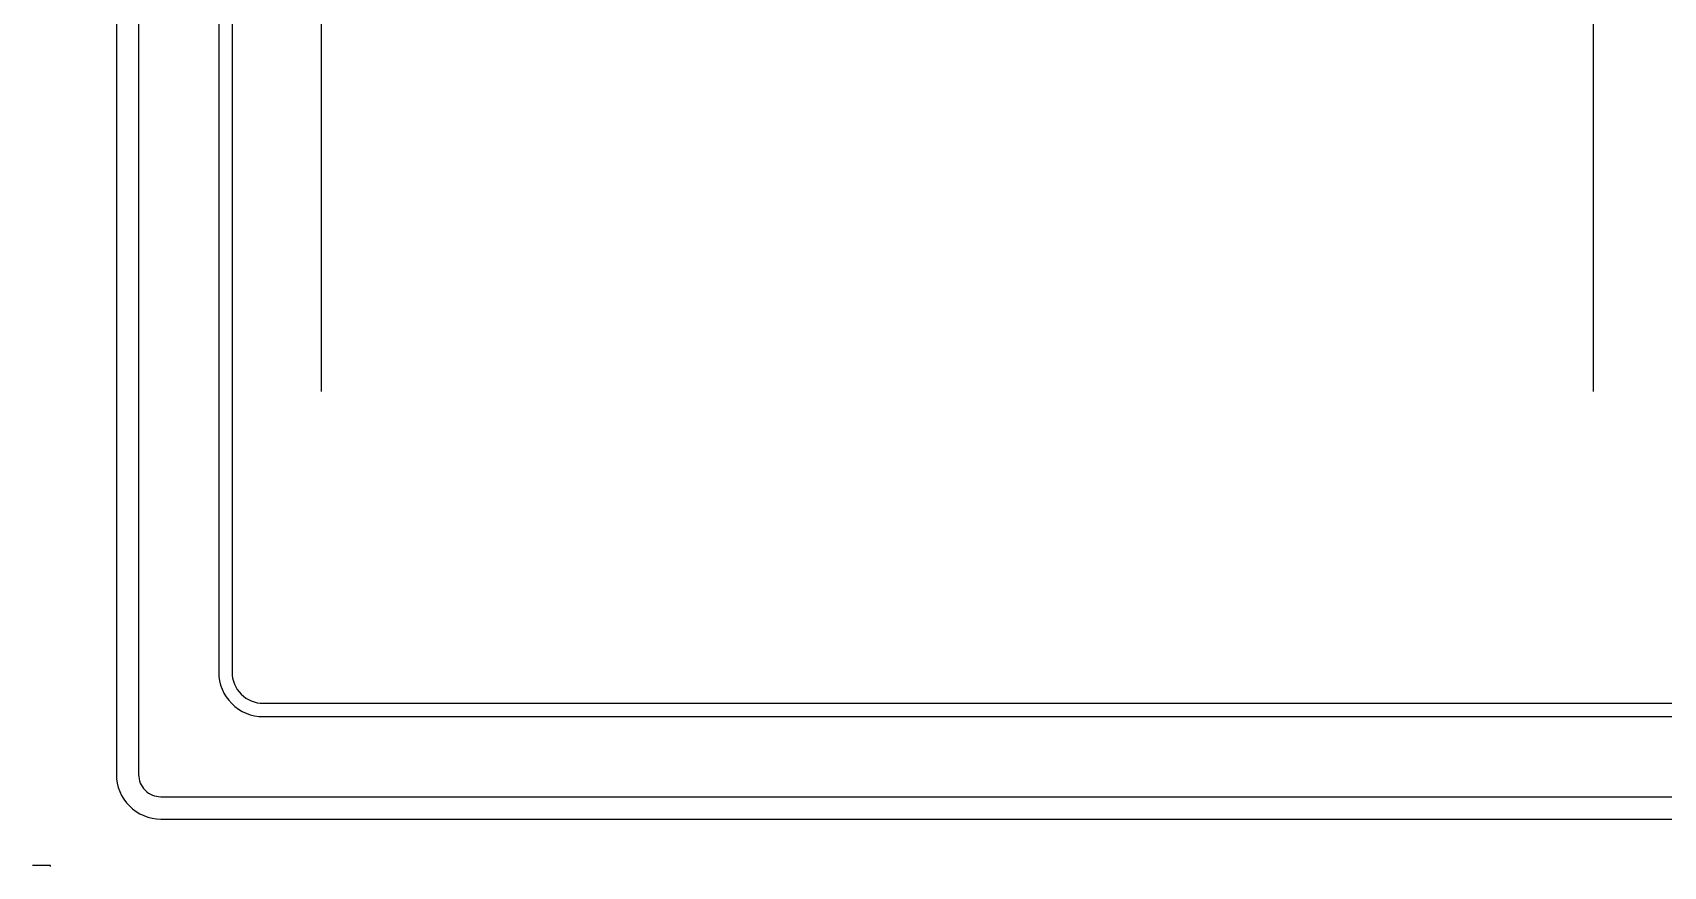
# Model space of a CAD drawing. Header units: inches. Extents: x -632098 to 183481, y -347495 to 63412.
# Drawn here: x -21764 to 82894, y -56692 to -3216 of the extents above; entities that cross this region are included whole.
import ezdxf

# ---------------------------------------------------------------- set-up
doc = ezdxf.new("R2010")
doc.units = ezdxf.units.IN
doc.header["$MEASUREMENT"] = 0

msp = doc.modelspace()

# ---------------------------------------------------------------- linework, layer by layer
at = {"color": 4}
for p, q in [((-3254.97568, 36001.24068), (-3254.97568, -26244.00876)), ((78406.22312, -26244.00876), (78406.22312, 32466.14589))]:
    msp.add_line(p, q, dxfattribs=at)
for p, q in [((-20678.7704, -56634.66633), (-21763.77933, -56634.66633)), ((-20621.66466, -56634.66633), (-20678.7704, -56634.66633)), ((-20621.66466, -56691.77206), (-20621.66466, -56634.66633))]:
    msp.add_line(p, q)
for points in [[(-13534.00769, -53654.7608), (180625.48595, -53654.7608, 0.4142135624), (183480.77262, -50799.47413), (183480.77262, 60556.70605, 0.4142135624), (180625.48595, 63411.99272), (-13534.00769, 63411.99272, 0.4142135624), (-16389.29436, 60556.70605), (-16389.29436, -50799.47413, 0.4142135624)], [(-13534.00769, -52227.11746), (180625.48595, -52227.11746, 0.4142135624), (182053.12929, -50799.47413), (182053.12929, 60556.70605, 0.4142135624), (180625.48595, 61984.34938), (-13534.00769, 61984.34938, 0.4142135624), (-14961.65103, 60556.70605), (-14961.65103, -50799.47413, 0.4142135624)], [(-6966.84835, -47087.60146), (174058.32661, -47087.60146, 0.4142135624), (176913.61328, -44232.31478), (176913.61328, 53989.54671, 0.4142135624), (174058.32661, 56844.83338), (-6966.84835, 56844.83338, 0.4142135624), (-9822.13502, 53989.54671), (-9822.13502, -44232.31478, 0.4142135624)], [(-6966.84835, -46231.01545), (174058.32661, -46231.01545, 0.4142135624), (176057.02728, -44232.31478), (176057.02728, 53989.54671, 0.4142135624), (174058.32661, 55988.24738), (-6966.84835, 55988.24738, 0.4142135624), (-8965.54902, 53989.54671), (-8965.54902, -44232.31478, 0.4142135624)]]:
    msp.add_lwpolyline(points, format="xyb", close=True, dxfattribs=at)

doc.saveas('drawing.dxf')
